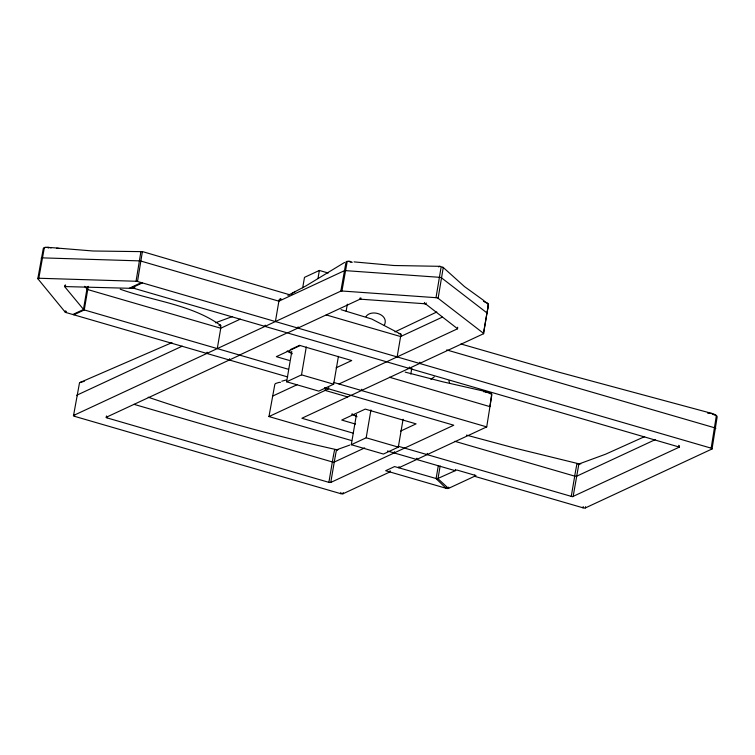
<?xml version="1.0" encoding="UTF-8"?>
<svg xmlns="http://www.w3.org/2000/svg" width="755" height="755" viewBox="0 0 755 755"><rect width="100%" height="100%" fill="white"/><g stroke="black" fill="none" stroke-linecap="round" stroke-linejoin="round"><path stroke-width="1.13" d="M488.259 305.926L488.277 305.039M287.683 376.943L66.129 312.57A1.793 0.5 9.7 0 1 65.166 312.089L37.816 278.689A1.793 0.5 9.7 0 1 38.807 278.246L136.051 281.256L140.94 251.472A23.141 1.17 -79.5 0 0 140.836 251.717L140.798 251.821M488.202 306.436L488.249 305.53M488.126 306.955L488.192 306.039M333.427 455.614L334.474 450.405A3.265 1.199 -86.9 0 1 334.824 449.65L336.239 449.508A28.624 10.523 -86.9 0 1 336.938 450.055L337.221 450.31M335.343 455.709L336.39 450.49A3.265 1.236 -87.2 0 1 336.758 449.744L338.221 449.602M487.428 310.248L487.173 312.268M37.816 278.689L43.29 248.489A2.765 2.454 65.5 0 1 43.865 247.819L45.819 247.404M87.363 286.494L83.428 309.559L72.81 314.505M351.688 440.599L268.959 416.562L274.82 384.437A3.284 2.907 -46.7 0 1 275.528 383.521L279.095 382.389A28.803 25.462 -46.7 0 1 280.482 382.37M333.37 455.954L328.887 482.351L329.539 482.492L330.766 482.445L453.783 425.216L324.575 387.664M335.295 456.048L330.766 482.445M487.258 311.305L483.502 333.748L301.877 418.251L353.236 433.181M487.437 310.664L487.607 309.163M88.288 286.334L84.267 309.956L73.839 314.807M38.807 278.246L44.281 248.036A2.765 2.435 67.2 0 1 44.856 247.376L48.216 247.187A26.255 23.065 67.2 0 1 49.273 247.461L51.095 247.989M64.59 286.56L134.248 288.419L287.221 332.861L239.505 355.058L83.862 309.814L64.59 286.56L64.807 285.286M65.383 286.202L65.6 284.937M65.166 312.089L65.383 310.815M66.129 312.57L66.355 311.296M390.099 470.676L389.882 471.95L342.996 493.77A1.793 0.5 9.7 0 1 340.647 493.647L74.415 416.288A1.793 0.5 9.7 0 1 73.546 415.476L79.407 383.37A3.275 2.897 -46.5 0 1 80.115 382.464L84.267 381.322M74.415 416.288L74.632 415.014M328.887 482.351L107.012 417.883L106.191 417.402L106.54 415.958M133.427 288.316L133.578 287.032M134.532 288.495L134.749 287.221M474.744 475.027L474.527 476.292L582.992 507.813A1.793 0.5 9.7 0 0 585.351 507.936L712.04 448.98A1.793 0.5 9.7 0 0 711.172 448.168L137.514 281.483L142.402 251.566L289.75 294.79M206.861 353.444L207.078 352.179M217.28 348.602L220.762 328.227L240.316 319.129M229.341 359.993L229.558 358.719M264.986 326.405L265.203 325.131M275.405 321.555L278.888 301.179A2.397 2.123 63.7 0 1 280.435 298.848M338.419 356.322L333.653 384.191L318.77 391.118L286.626 381.785L291.789 351.585M302.689 287.834L304.473 277.378L319.356 270.45L328.227 273.027M297.904 328.095L298.121 326.821M286.626 381.785L301.519 374.857L306.275 346.979M317.968 278.586L319.356 270.45M73.546 415.476L340.835 291.109L346.035 262.023A2.454 1.774 81.8 0 1 346.469 261.457L348.904 261.428A23.282 16.855 81.8 0 1 349.659 261.711L350.971 262.259M340.835 291.109A1.793 0.5 9.7 0 1 341.94 291.005L347.121 261.966A2.444 1.755 82.2 0 1 347.555 261.4L349.612 261.258A21.451 15.393 82.2 0 1 350.707 261.655L352.274 262.325M325.594 387.872L325.16 390.411L347.659 396.951M328.784 387.56L328.567 388.825L268.959 416.562M346.139 311.145L347.338 304.18M398.168 446.233L572.45 496.705L679.396 447.102L287.485 332.936L359.814 299.282L360.031 298.008M359.842 299.273L360.692 299.207L360.909 297.932M340.647 493.647L340.864 492.373M342.996 493.77L343.214 492.496M403.085 419.252L398.319 447.13L383.436 454.048L351.292 444.714L356.454 414.514M361.503 390.514L361.72 389.24M384.304 325.282C389.589 314.533 371.356 308.852 366.024 316.505M351.292 444.714L366.184 437.787L370.941 409.918M397.139 356.926L400.622 336.551L442.213 317.194M394.176 452.943L394.393 451.669M409.219 368.308L409.436 367.034M410.805 374.084L411.805 368.27M360.692 299.207L424.282 303.718L424.508 302.444M339.004 383.974L457.577 328.765L425.971 304.199L426.188 302.925M399.027 466.524L398.81 467.798L486.72 426.896L491.864 394.591A3.322 2.945 -46 0 0 491.467 393.61L487.711 392.024A31.493 27.954 -46 0 0 486.399 391.902L483.606 391.722M419.638 363.466L419.856 362.192M483.502 333.748A1.793 0.5 9.7 0 0 483.502 333.314L438.117 298.291A1.793 0.5 9.7 0 0 436.012 297.687L441.062 267.44A2.775 0.915 -74.4 0 0 441.005 266.741L440.023 266.26A24.339 8.069 -74.4 0 0 439.372 266.524L438.579 266.921M438.117 298.291L443.166 268.034A2.775 0.982 -74 0 0 443.1 267.336L441.835 266.902M416.675 459.484L416.892 458.209M427.094 454.633L427.311 453.359M457.492 328.84L457.681 327.236M438.277 465.892L436.097 478.632L446.13 488.296A1.793 0.5 9.7 0 0 447.488 488.523A1.85 0.519 9.7 0 0 448.489 488.409L476.046 475.593L456.766 469.988L437.117 478.812L394.591 466.571L385.654 470.724L446.13 488.296L446.347 487.022M440.156 465.995L437.975 478.727L448.498 488.409L448.715 487.135M455.463 469.421L455.246 470.695L387.466 450.999M483.502 333.314L486.984 312.938L441.599 277.916A1.793 0.5 9.7 0 0 439.495 277.311L345.422 270.63A1.784 0.5 9.7 0 0 344.318 270.734L278.888 301.179L140.996 261.107A1.784 0.5 9.7 0 0 139.543 260.881L42.289 257.87A1.793 0.5 9.7 0 0 41.298 258.314M487.522 310.126L487.805 308.106M571.233 496.516L574.715 476.141L576.612 476.235L655.255 439.636M582.992 507.813L583.209 506.539M585.351 507.936L585.569 506.662M678.575 446.573L678.792 445.299M679.311 447.196L679.481 445.95M711.172 448.168L716.297 416.033A3.275 2.888 -46.9 0 0 715.91 415.061L712.814 413.608A28.709 25.349 -46.9 0 0 710.936 413.41L707.718 413.221M712.04 448.98L717.156 416.892A3.265 2.888 -46.2 0 0 716.769 415.93L713.079 414.372A30.946 27.435 -46.2 0 0 712.305 414.297M107.012 417.883L107.229 416.609M573.12 496.62L578.745 464.665A3.265 1.236 -87.2 0 1 579.113 463.91L580.576 463.778A28.624 10.853 -87.2 0 1 580.803 463.929M487.079 312.391L486.984 313.372A1.774 0.5 9.7 0 0 486.975 312.938M715.655 427.868L715.523 428.604A1.784 0.5 9.7 0 0 714.655 427.792L714.787 427.056M488.023 307.474L488.108 306.549M487.721 309.022L487.909 307.596M487.919 308.002L488.013 307.077M291.562 294.365L292.61 293.119M430.897 379.284L434.285 376.868M577.141 463.796L578.783 463.796A30.964 11.41 -87 0 1 579.264 464.193L579.453 464.363M106.228 417.288L239.779 355.143L288.401 369.27M394.94 331.898L436.805 311.975M344.601 262.447L305.539 286.145L287.9 295.413M644.628 436.616L605.51 454.236L579.113 463.919M129.379 288.183L141.364 282.606M130.936 288.231L142.393 282.908M182.219 346.158L77.029 395.101A1.784 0.5 9.7 0 0 77.397 395.733M290.279 349.659L299.735 345.261M272.442 396.186L296.951 384.786M336.079 367.827L351.745 360.541L300.197 345.554L276.321 356.662L289.212 360.409M400.65 431.067L416.099 423.876L365.25 409.106L341.713 420.054L355.53 424.074M364.665 447.923L334.257 462.069L332.813 462.079L133.984 404.331M293.166 292.751L294.95 291.94M171.98 342.628L80.115 382.464M215.439 322.781L232.531 316.515M336.758 449.753L349.754 445.091M281.757 381.209L286.164 379.991M399.017 333.804A23.462 8.56 -74.9 0 1 399.829 333.606L399.886 333.663A11.438 4.171 -74.8 0 1 400.32 333.672M439.825 266.326L393.912 265.505L354.067 261.891M141.081 251.632L93.129 251L50.604 247.536M341.94 291.005L436.012 297.687M485.946 392.345L486.201 392.364A30.757 27.34 -45.8 0 1 487.485 392.487L491.156 394.044A3.246 2.878 -45.8 0 1 491.543 394.997L489.919 406.643L389.457 377.245M424.282 303.718L425.971 304.199M56.71 248.197L58.758 248.423M483.511 301.453L483.917 301.538A23.197 22.244 18.7 0 1 484.937 301.764L487.872 303.35A2.444 2.341 18.7 0 1 488.183 304.123L488.287 305.426M487.711 392.024L442.911 381.832L405.199 372.139M336.466 449.659C272.848 435.465 209.899 418.204 148.178 397.205M578.783 463.796L514.768 448.092L466.467 435.116M712.229 413.523L558.606 372.121L460.918 343.978M48.745 247.999L48.32 247.885A24.264 21.527 65.5 0 0 47.895 247.772M326.198 314.92L400.622 336.551M446.677 349.933L714.655 427.792M220.762 328.227L87.608 289.533L84.56 286.315M291.534 352.415L287.127 351.132L292.364 353.793M333.408 382.351L486.72 426.896M301.519 374.857L333.653 384.191M454.831 441.307L574.649 476.122L576.782 464.542A3.265 1.208 -87 0 1 577.141 463.787M353.991 414.703L351.792 414.061L357.03 416.732M366.184 437.787L398.319 447.13M341.015 309.682L371.819 319.063L399.82 333.672M120.205 289.193C153.558 301.188 190.675 304.274 220.271 325.131M400.31 333.691L400.735 334.04A2.02 0.736 -73.3 0 1 400.82 334.371M484.2 300.83L464.476 286.579L443.1 267.345M448.914 380.898L449.602 382.955M488.268 304.954L488.202 304.51A2.454 2.35 20.7 0 0 487.89 303.727L485.408 302.255A21.536 20.64 20.7 0 0 484.937 302.132M136.051 281.256A1.793 0.5 9.7 0 1 137.514 281.483M220.696 326.358A4.02 0.878 -76.6 0 1 220.394 328.274M400.971 334.135A3.709 1.35 -73 0 1 400.735 336.541M220.97 325.905A2.397 0.859 -72.6 0 0 220.828 325.471L220.658 325.273A7.154 2.576 -72.1 0 0 220.328 325.141M218.997 325.707A18.148 6.531 -71.7 0 1 220.3 325.245M280.501 299.074A6.417 5.7 64.3 0 1 281.766 299.367M142.299 251.793A21.48 1.293 -79.3 0 1 142.402 251.566"/></g></svg>
